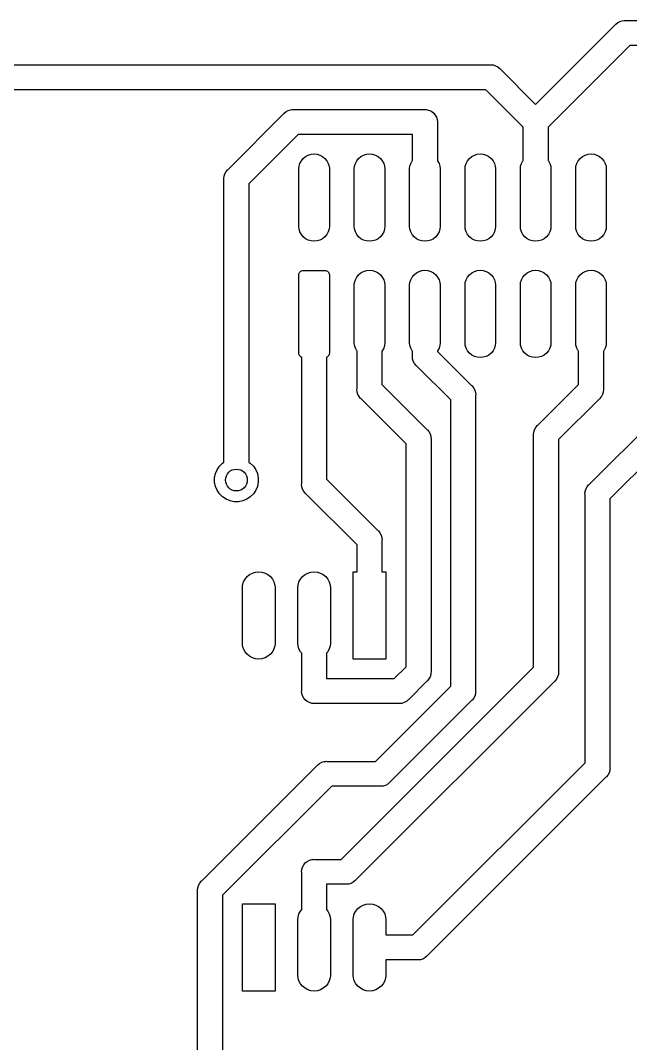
# Model space of a CAD drawing. Extents: x 0.31 to 6.77, y 0.22 to 4.01.
# Drawn here: x 1.67 to 2.771, y 2.076 to 3.925 of the extents above; entities that cross this region are included whole.
import ezdxf

# ---------------------------------------------------------------- set-up
doc = ezdxf.new("R2010")
doc.units = 0
doc.header["$MEASUREMENT"] = 0
doc.layers.add('BLACK', color=7, linetype='CONTINUOUS')

msp = doc.modelspace()

# ---------------------------------------------------------------- linework, layer by layer
at = {"layer": 'BLACK', "linetype": 'CONTINUOUS'}
for p, q in [((2.74489, 3.91866), (2.74831, 3.92147)), ((2.74831, 3.92147), (2.75222, 3.92356)), ((2.75222, 3.92356), (2.75646, 3.92484)), ((2.75646, 3.92484), (2.75977, 3.92517)), ((2.75977, 3.92517), (2.76087, 3.92528)), ((2.75977, 3.92517), (2.75977, 3.92517)), ((2.76087, 3.92528), (2.76198, 3.92517)), ((2.76198, 3.92517), (3.36588, 3.92517)), ((2.6, 3.77362), (2.74418, 3.9178)), ((2.74418, 3.9178), (2.74489, 3.91866)), ((2.77019, 3.88017), (2.6225, 3.73248)), ((3.35766, 3.88017), (2.77019, 3.88017)), ((1.00697, 3.84516), (2.51803, 3.84516)), ((2.51803, 3.84516), (2.51914, 3.84527)), ((2.51914, 3.84527), (2.5209, 3.84509)), ((2.5209, 3.84509), (2.52355, 3.84483)), ((2.52355, 3.84483), (2.52779, 3.84355)), ((2.52779, 3.84355), (2.5317, 3.84146)), ((2.5317, 3.84146), (2.53512, 3.83864)), ((2.53512, 3.83864), (2.53583, 3.83779)), ((2.53583, 3.83779), (2.6, 3.77362)), ((2.50982, 3.80016), (1.01518, 3.80016)), ((2.5775, 3.73248), (2.50982, 3.80016)), ((2.04456, 3.65619), (2.1453, 3.75692)), ((2.1453, 3.75692), (2.146, 3.75778)), ((2.146, 3.75778), (2.14943, 3.76059)), ((2.14943, 3.76059), (2.15334, 3.76268)), ((2.15334, 3.76268), (2.15758, 3.76397)), ((2.15758, 3.76397), (2.16048, 3.76426)), ((2.16048, 3.76426), (2.16199, 3.7644)), ((2.16199, 3.7644), (2.16309, 3.7643)), ((2.16309, 3.7643), (2.39889, 3.7643)), ((2.39889, 3.7643), (2.4, 3.7644)), ((2.4, 3.7644), (2.40208, 3.7642)), ((2.40208, 3.7642), (2.40441, 3.76397)), ((2.40441, 3.76397), (2.40865, 3.76268)), ((2.40865, 3.76268), (2.41256, 3.76059)), ((2.41256, 3.76059), (2.41599, 3.75778)), ((2.41599, 3.75778), (2.4188, 3.75436)), ((2.4188, 3.75436), (2.42089, 3.75045)), ((2.42089, 3.75045), (2.42217, 3.74621)), ((2.42217, 3.74621), (2.42261, 3.7418)), ((2.42261, 3.7418), (2.4225, 3.74069)), ((2.4225, 3.74069), (2.4225, 3.67232)), ((2.17131, 3.7193), (2.08219, 3.63018)), ((2.3775, 3.7193), (2.17131, 3.7193)), ((2.3775, 3.67232), (2.3775, 3.7193)), ((2.5775, 3.67232), (2.5775, 3.73248)), ((2.6225, 3.73248), (2.6225, 3.67232)), ((2.18461, 3.67932), (2.1894, 3.68188)), ((2.1894, 3.68188), (2.1946, 3.68346)), ((2.1946, 3.68346), (2.2, 3.68399)), ((2.2, 3.68399), (2.2054, 3.68346)), ((2.2054, 3.68346), (2.2106, 3.68188)), ((2.2106, 3.68188), (2.21539, 3.67932)), ((2.28461, 3.67932), (2.2894, 3.68188)), ((2.2894, 3.68188), (2.2946, 3.68346)), ((2.2946, 3.68346), (2.3, 3.68399)), ((2.3, 3.68399), (2.3054, 3.68346)), ((2.3054, 3.68346), (2.3106, 3.68188)), ((2.3106, 3.68188), (2.31539, 3.67932)), ((2.48461, 3.67932), (2.4894, 3.68188)), ((2.4894, 3.68188), (2.4946, 3.68346)), ((2.4946, 3.68346), (2.5, 3.68399)), ((2.5, 3.68399), (2.5054, 3.68346)), ((2.5054, 3.68346), (2.5106, 3.68188)), ((2.5106, 3.68188), (2.51539, 3.67932)), ((2.68461, 3.67932), (2.6894, 3.68188)), ((2.6894, 3.68188), (2.6946, 3.68346)), ((2.6946, 3.68346), (2.7, 3.68399)), ((2.7, 3.68399), (2.7054, 3.68346)), ((2.7054, 3.68346), (2.7106, 3.68188)), ((2.7106, 3.68188), (2.71539, 3.67932)), ((2.17244, 3.65765), (2.17284, 3.6617)), ((2.17284, 3.6617), (2.17442, 3.6669)), ((2.17442, 3.6669), (2.17697, 3.67168)), ((2.17697, 3.67168), (2.18042, 3.67588)), ((2.18042, 3.67588), (2.18461, 3.67932)), ((2.21539, 3.67932), (2.21958, 3.67588)), ((2.21958, 3.67588), (2.22303, 3.67168)), ((2.22303, 3.67168), (2.22558, 3.6669)), ((2.22558, 3.6669), (2.22716, 3.6617)), ((2.22716, 3.6617), (2.22756, 3.65765)), ((2.27244, 3.65765), (2.27284, 3.6617)), ((2.27284, 3.6617), (2.27442, 3.6669)), ((2.27442, 3.6669), (2.27697, 3.67168)), ((2.27697, 3.67168), (2.28042, 3.67588)), ((2.28042, 3.67588), (2.28461, 3.67932)), ((2.31539, 3.67932), (2.31958, 3.67588)), ((2.31958, 3.67588), (2.32303, 3.67168)), ((2.32303, 3.67168), (2.32558, 3.6669)), ((2.32558, 3.6669), (2.32716, 3.6617)), ((2.32716, 3.6617), (2.32756, 3.65765)), ((2.37244, 3.65765), (2.37284, 3.6617)), ((2.37284, 3.6617), (2.37442, 3.6669)), ((2.37442, 3.6669), (2.37697, 3.67168)), ((2.37697, 3.67168), (2.3775, 3.67232)), ((2.4225, 3.67232), (2.42303, 3.67168)), ((2.42303, 3.67168), (2.42558, 3.6669)), ((2.42558, 3.6669), (2.42716, 3.6617)), ((2.42716, 3.6617), (2.42756, 3.65765)), ((2.47244, 3.65765), (2.47284, 3.6617)), ((2.47284, 3.6617), (2.47442, 3.6669)), ((2.47442, 3.6669), (2.47697, 3.67168)), ((2.47697, 3.67168), (2.48042, 3.67588)), ((2.48042, 3.67588), (2.48461, 3.67932)), ((2.51539, 3.67932), (2.51958, 3.67588)), ((2.51958, 3.67588), (2.52303, 3.67168)), ((2.52303, 3.67168), (2.52558, 3.6669)), ((2.52558, 3.6669), (2.52716, 3.6617)), ((2.52716, 3.6617), (2.52756, 3.65765)), ((2.57244, 3.65765), (2.57284, 3.6617)), ((2.57284, 3.6617), (2.57442, 3.6669)), ((2.57442, 3.6669), (2.57697, 3.67168)), ((2.57697, 3.67168), (2.5775, 3.67232)), ((2.6225, 3.67232), (2.62303, 3.67168)), ((2.62303, 3.67168), (2.62558, 3.6669)), ((2.62558, 3.6669), (2.62716, 3.6617)), ((2.62716, 3.6617), (2.62756, 3.65765)), ((2.67244, 3.65765), (2.67284, 3.6617)), ((2.67284, 3.6617), (2.67442, 3.6669)), ((2.67442, 3.6669), (2.67697, 3.67168)), ((2.67697, 3.67168), (2.68042, 3.67588)), ((2.68042, 3.67588), (2.68461, 3.67932)), ((2.71539, 3.67932), (2.71958, 3.67588)), ((2.71958, 3.67588), (2.72303, 3.67168)), ((2.72303, 3.67168), (2.72558, 3.6669)), ((2.72558, 3.6669), (2.72716, 3.6617)), ((2.72716, 3.6617), (2.72756, 3.65765)), ((2.03708, 3.6395), (2.03751, 3.64391)), ((2.03751, 3.64391), (2.0388, 3.64815)), ((2.0388, 3.64815), (2.04089, 3.65206)), ((2.04089, 3.65206), (2.0437, 3.65548)), ((2.04089, 3.65206), (2.04089, 3.65206)), ((2.0437, 3.65548), (2.04456, 3.65619)), ((2.17244, 3.55258), (2.17244, 3.65765)), ((2.22756, 3.65765), (2.22756, 3.55258)), ((2.27244, 3.55258), (2.27244, 3.65765)), ((2.32756, 3.65765), (2.32756, 3.55258)), ((2.37244, 3.55258), (2.37244, 3.65765)), ((2.42756, 3.65765), (2.42756, 3.55258)), ((2.47244, 3.55258), (2.47244, 3.65765)), ((2.52756, 3.65765), (2.52756, 3.55258)), ((2.57244, 3.55258), (2.57244, 3.65765)), ((2.62756, 3.65765), (2.62756, 3.55258)), ((2.67244, 3.55258), (2.67244, 3.65765)), ((2.72756, 3.65765), (2.72756, 3.55258)), ((2.03719, 3.63839), (2.03708, 3.6395)), ((2.03719, 3.12708), (2.03719, 3.63839)), ((2.08219, 3.63018), (2.08219, 3.12708)), ((2.17284, 3.54853), (2.17244, 3.55258)), ((2.22756, 3.55258), (2.22716, 3.54853)), ((2.27284, 3.54853), (2.27244, 3.55258)), ((2.32756, 3.55258), (2.32716, 3.54853)), ((2.37284, 3.54853), (2.37244, 3.55258)), ((2.42756, 3.55258), (2.42716, 3.54853)), ((2.47284, 3.54853), (2.47244, 3.55258)), ((2.52756, 3.55258), (2.52716, 3.54853)), ((2.57284, 3.54853), (2.57244, 3.55258)), ((2.62756, 3.55258), (2.62716, 3.54853)), ((2.67284, 3.54853), (2.67244, 3.55258)), ((2.72756, 3.55258), (2.72716, 3.54853)), ((2.17442, 3.54334), (2.17284, 3.54853)), ((2.17697, 3.53855), (2.17442, 3.54334)), ((2.18042, 3.53436), (2.17697, 3.53855)), ((2.18461, 3.53091), (2.18042, 3.53436)), ((2.21958, 3.53436), (2.21539, 3.53091)), ((2.22303, 3.53855), (2.21958, 3.53436)), ((2.22558, 3.54334), (2.22303, 3.53855)), ((2.22716, 3.54853), (2.22558, 3.54334)), ((2.27442, 3.54334), (2.27284, 3.54853)), ((2.27697, 3.53855), (2.27442, 3.54334)), ((2.28042, 3.53436), (2.27697, 3.53855)), ((2.28461, 3.53091), (2.28042, 3.53436)), ((2.31958, 3.53436), (2.31539, 3.53091)), ((2.32303, 3.53855), (2.31958, 3.53436)), ((2.32558, 3.54334), (2.32303, 3.53855)), ((2.32716, 3.54853), (2.32558, 3.54334)), ((2.37442, 3.54334), (2.37284, 3.54853)), ((2.37697, 3.53855), (2.37442, 3.54334)), ((2.38042, 3.53436), (2.37697, 3.53855)), ((2.38461, 3.53091), (2.38042, 3.53436)), ((2.41958, 3.53436), (2.41539, 3.53091)), ((2.42303, 3.53855), (2.41958, 3.53436)), ((2.42558, 3.54334), (2.42303, 3.53855)), ((2.42716, 3.54853), (2.42558, 3.54334)), ((2.47442, 3.54334), (2.47284, 3.54853)), ((2.47697, 3.53855), (2.47442, 3.54334)), ((2.48042, 3.53436), (2.47697, 3.53855)), ((2.48461, 3.53091), (2.48042, 3.53436)), ((2.51958, 3.53436), (2.51539, 3.53091)), ((2.52303, 3.53855), (2.51958, 3.53436)), ((2.52558, 3.54334), (2.52303, 3.53855)), ((2.52716, 3.54853), (2.52558, 3.54334)), ((2.57442, 3.54334), (2.57284, 3.54853)), ((2.57697, 3.53855), (2.57442, 3.54334)), ((2.58042, 3.53436), (2.57697, 3.53855)), ((2.58461, 3.53091), (2.58042, 3.53436)), ((2.61958, 3.53436), (2.61539, 3.53091)), ((2.62303, 3.53855), (2.61958, 3.53436)), ((2.62558, 3.54334), (2.62303, 3.53855)), ((2.62716, 3.54853), (2.62558, 3.54334)), ((2.67442, 3.54334), (2.67284, 3.54853)), ((2.67697, 3.53855), (2.67442, 3.54334)), ((2.68042, 3.53436), (2.67697, 3.53855)), ((2.68461, 3.53091), (2.68042, 3.53436)), ((2.71958, 3.53436), (2.71539, 3.53091)), ((2.72303, 3.53855), (2.71958, 3.53436)), ((2.72558, 3.54334), (2.72303, 3.53855)), ((2.72716, 3.54853), (2.72558, 3.54334)), ((2.1894, 3.52835), (2.18461, 3.53091)), ((2.1946, 3.52678), (2.1894, 3.52835)), ((2.2, 3.52624), (2.1946, 3.52678)), ((2.2054, 3.52678), (2.2, 3.52624)), ((2.2106, 3.52835), (2.2054, 3.52678)), ((2.21539, 3.53091), (2.2106, 3.52835)), ((2.2894, 3.52835), (2.28461, 3.53091)), ((2.2946, 3.52678), (2.2894, 3.52835)), ((2.3, 3.52624), (2.2946, 3.52678)), ((2.3054, 3.52678), (2.3, 3.52624)), ((2.3106, 3.52835), (2.3054, 3.52678)), ((2.31539, 3.53091), (2.3106, 3.52835)), ((2.3894, 3.52835), (2.38461, 3.53091)), ((2.3946, 3.52678), (2.3894, 3.52835)), ((2.4, 3.52624), (2.3946, 3.52678)), ((2.4054, 3.52678), (2.4, 3.52624)), ((2.4106, 3.52835), (2.4054, 3.52678)), ((2.41539, 3.53091), (2.4106, 3.52835)), ((2.4894, 3.52835), (2.48461, 3.53091)), ((2.4946, 3.52678), (2.4894, 3.52835)), ((2.5, 3.52624), (2.4946, 3.52678)), ((2.5054, 3.52678), (2.5, 3.52624)), ((2.5106, 3.52835), (2.5054, 3.52678)), ((2.51539, 3.53091), (2.5106, 3.52835)), ((2.5894, 3.52835), (2.58461, 3.53091)), ((2.5946, 3.52678), (2.5894, 3.52835)), ((2.6, 3.52624), (2.5946, 3.52678)), ((2.6054, 3.52678), (2.6, 3.52624)), ((2.6106, 3.52835), (2.6054, 3.52678)), ((2.61539, 3.53091), (2.6106, 3.52835)), ((2.6894, 3.52835), (2.68461, 3.53091)), ((2.6946, 3.52678), (2.6894, 3.52835)), ((2.7, 3.52624), (2.6946, 3.52678)), ((2.7054, 3.52678), (2.7, 3.52624)), ((2.7106, 3.52835), (2.7054, 3.52678)), ((2.71539, 3.53091), (2.7106, 3.52835)), ((2.17244, 3.46552), (2.1726, 3.4671)), ((2.17244, 3.32424), (2.17244, 3.46552)), ((2.1726, 3.4671), (2.17306, 3.46862)), ((2.17306, 3.46862), (2.17381, 3.47002)), ((2.17381, 3.47002), (2.17481, 3.47125)), ((2.17481, 3.47125), (2.17604, 3.47226)), ((2.17604, 3.47226), (2.17744, 3.47301)), ((2.17744, 3.47301), (2.17896, 3.47347)), ((2.17896, 3.47347), (2.18054, 3.47362)), ((2.18054, 3.47362), (2.21946, 3.47362)), ((2.21946, 3.47362), (2.22104, 3.47347)), ((2.22104, 3.47347), (2.22256, 3.47301)), ((2.22256, 3.47301), (2.22396, 3.47226)), ((2.22396, 3.47226), (2.22519, 3.47125)), ((2.22519, 3.47125), (2.22619, 3.47002)), ((2.22619, 3.47002), (2.22694, 3.46862)), ((2.22694, 3.46862), (2.2274, 3.4671)), ((2.2274, 3.4671), (2.22756, 3.46552)), ((2.22756, 3.46552), (2.22756, 3.32424)), ((2.27442, 3.45666), (2.27697, 3.46145)), ((2.27697, 3.46145), (2.28042, 3.46564)), ((2.28042, 3.46564), (2.28461, 3.46909)), ((2.28461, 3.46909), (2.2894, 3.47165)), ((2.2894, 3.47165), (2.2946, 3.47322)), ((2.2946, 3.47322), (2.3, 3.47376)), ((2.3, 3.47376), (2.3054, 3.47322)), ((2.3054, 3.47322), (2.3106, 3.47165)), ((2.3106, 3.47165), (2.31539, 3.46909)), ((2.31539, 3.46909), (2.31958, 3.46564)), ((2.31958, 3.46564), (2.32303, 3.46145)), ((2.32303, 3.46145), (2.32558, 3.45666)), ((2.37442, 3.45666), (2.37697, 3.46145)), ((2.37697, 3.46145), (2.38042, 3.46564)), ((2.38042, 3.46564), (2.38461, 3.46909)), ((2.38461, 3.46909), (2.3894, 3.47165)), ((2.3894, 3.47165), (2.3946, 3.47322)), ((2.3946, 3.47322), (2.4, 3.47376)), ((2.4, 3.47376), (2.4054, 3.47322)), ((2.4054, 3.47322), (2.4106, 3.47165)), ((2.4106, 3.47165), (2.41539, 3.46909)), ((2.41539, 3.46909), (2.41958, 3.46564)), ((2.41958, 3.46564), (2.42303, 3.46145)), ((2.42303, 3.46145), (2.42558, 3.45666)), ((2.47442, 3.45666), (2.47697, 3.46145)), ((2.47697, 3.46145), (2.48042, 3.46564)), ((2.48042, 3.46564), (2.48461, 3.46909)), ((2.48461, 3.46909), (2.4894, 3.47165)), ((2.4894, 3.47165), (2.4946, 3.47322)), ((2.4946, 3.47322), (2.5, 3.47376)), ((2.5, 3.47376), (2.5054, 3.47322)), ((2.5054, 3.47322), (2.5106, 3.47165)), ((2.5106, 3.47165), (2.51539, 3.46909)), ((2.51539, 3.46909), (2.51958, 3.46564)), ((2.51958, 3.46564), (2.52303, 3.46145)), ((2.52303, 3.46145), (2.52558, 3.45666)), ((2.57442, 3.45666), (2.57697, 3.46145)), ((2.57697, 3.46145), (2.58042, 3.46564)), ((2.58042, 3.46564), (2.58461, 3.46909)), ((2.58461, 3.46909), (2.5894, 3.47165)), ((2.5894, 3.47165), (2.5946, 3.47322)), ((2.5946, 3.47322), (2.6, 3.47376)), ((2.6, 3.47376), (2.6054, 3.47322)), ((2.6054, 3.47322), (2.6106, 3.47165)), ((2.6106, 3.47165), (2.61539, 3.46909)), ((2.61539, 3.46909), (2.61958, 3.46564)), ((2.61958, 3.46564), (2.62303, 3.46145)), ((2.62303, 3.46145), (2.62558, 3.45666)), ((2.67442, 3.45666), (2.67697, 3.46145)), ((2.67697, 3.46145), (2.68042, 3.46564)), ((2.68042, 3.46564), (2.68461, 3.46909)), ((2.68461, 3.46909), (2.6894, 3.47165)), ((2.6894, 3.47165), (2.6946, 3.47322)), ((2.6946, 3.47322), (2.7, 3.47376)), ((2.7, 3.47376), (2.7054, 3.47322)), ((2.7054, 3.47322), (2.7106, 3.47165)), ((2.7106, 3.47165), (2.71539, 3.46909)), ((2.71539, 3.46909), (2.71958, 3.46564)), ((2.71958, 3.46564), (2.72303, 3.46145)), ((2.72303, 3.46145), (2.72558, 3.45666)), ((2.27244, 3.44742), (2.27284, 3.45147)), ((2.27244, 3.34235), (2.27244, 3.44742)), ((2.27284, 3.45147), (2.27442, 3.45666)), ((2.32558, 3.45666), (2.32716, 3.45147)), ((2.32716, 3.45147), (2.32756, 3.44742)), ((2.32756, 3.44742), (2.32756, 3.34235)), ((2.37244, 3.44742), (2.37284, 3.45147)), ((2.37244, 3.34235), (2.37244, 3.44742)), ((2.37284, 3.45147), (2.37442, 3.45666)), ((2.42558, 3.45666), (2.42716, 3.45147)), ((2.42716, 3.45147), (2.42756, 3.44742)), ((2.42756, 3.44742), (2.42756, 3.34235)), ((2.47244, 3.44742), (2.47284, 3.45147)), ((2.47244, 3.34235), (2.47244, 3.44742)), ((2.47284, 3.45147), (2.47442, 3.45666)), ((2.52558, 3.45666), (2.52716, 3.45147)), ((2.52716, 3.45147), (2.52756, 3.44742)), ((2.52756, 3.44742), (2.52756, 3.34235)), ((2.57244, 3.44742), (2.57284, 3.45147)), ((2.57244, 3.34235), (2.57244, 3.44742)), ((2.57284, 3.45147), (2.57442, 3.45666)), ((2.62558, 3.45666), (2.62716, 3.45147)), ((2.62716, 3.45147), (2.62756, 3.44742)), ((2.62756, 3.44742), (2.62756, 3.34235)), ((2.67244, 3.44742), (2.67284, 3.45147)), ((2.67244, 3.34235), (2.67244, 3.44742)), ((2.67284, 3.45147), (2.67442, 3.45666)), ((2.72558, 3.45666), (2.72716, 3.45147)), ((2.72716, 3.45147), (2.72756, 3.44742)), ((2.72756, 3.44742), (2.72756, 3.34235)), ((2.27284, 3.3383), (2.27244, 3.34235)), ((2.27442, 3.3331), (2.27284, 3.3383)), ((2.27697, 3.32832), (2.27442, 3.3331)), ((2.2775, 3.32768), (2.27697, 3.32832)), ((2.32303, 3.32832), (2.3225, 3.32768)), ((2.32558, 3.3331), (2.32303, 3.32832)), ((2.32716, 3.3383), (2.32558, 3.3331)), ((2.32756, 3.34235), (2.32716, 3.3383)), ((2.37284, 3.3383), (2.37244, 3.34235)), ((2.37442, 3.3331), (2.37284, 3.3383)), ((2.37697, 3.32832), (2.37442, 3.3331)), ((2.3775, 3.32768), (2.37697, 3.32832)), ((2.42303, 3.32832), (2.4225, 3.32768)), ((2.42558, 3.3331), (2.42303, 3.32832)), ((2.42716, 3.3383), (2.42558, 3.3331)), ((2.42756, 3.34235), (2.42716, 3.3383)), ((2.47284, 3.3383), (2.47244, 3.34235)), ((2.47442, 3.3331), (2.47284, 3.3383)), ((2.47697, 3.32832), (2.47442, 3.3331)), ((2.48042, 3.32412), (2.47697, 3.32832)), ((2.52303, 3.32832), (2.51958, 3.32412)), ((2.52558, 3.3331), (2.52303, 3.32832)), ((2.52716, 3.3383), (2.52558, 3.3331)), ((2.52756, 3.34235), (2.52716, 3.3383)), ((2.57284, 3.3383), (2.57244, 3.34235)), ((2.57442, 3.3331), (2.57284, 3.3383)), ((2.57697, 3.32832), (2.57442, 3.3331)), ((2.58042, 3.32412), (2.57697, 3.32832)), ((2.62303, 3.32832), (2.61958, 3.32412)), ((2.62558, 3.3331), (2.62303, 3.32832)), ((2.62716, 3.3383), (2.62558, 3.3331)), ((2.62756, 3.34235), (2.62716, 3.3383)), ((2.67284, 3.3383), (2.67244, 3.34235)), ((2.67442, 3.3331), (2.67284, 3.3383)), ((2.67697, 3.32832), (2.67442, 3.3331)), ((2.6775, 3.32768), (2.67697, 3.32832)), ((2.72303, 3.32832), (2.7225, 3.32768)), ((2.72558, 3.3331), (2.72303, 3.32832)), ((2.72716, 3.3383), (2.72558, 3.3331)), ((2.72756, 3.34235), (2.72716, 3.3383)), ((2.1726, 3.32266), (2.17244, 3.32424)), ((2.17306, 3.32114), (2.1726, 3.32266)), ((2.17381, 3.31974), (2.17306, 3.32114)), ((2.17481, 3.31851), (2.17381, 3.31974)), ((2.17604, 3.31751), (2.17481, 3.31851)), ((2.17744, 3.31676), (2.17604, 3.31751)), ((2.1775, 3.31674), (2.17744, 3.31676)), ((2.1775, 3.08778), (2.1775, 3.31674)), ((2.22256, 3.31676), (2.2225, 3.31674)), ((2.2225, 3.31674), (2.2225, 3.096)), ((2.22396, 3.31751), (2.22256, 3.31676)), ((2.22519, 3.31851), (2.22396, 3.31751)), ((2.22619, 3.31974), (2.22519, 3.31851)), ((2.22694, 3.32114), (2.22619, 3.31974)), ((2.2274, 3.32266), (2.22694, 3.32114)), ((2.22756, 3.32424), (2.2274, 3.32266)), ((2.2775, 3.25931), (2.2775, 3.32768)), ((2.3225, 3.32768), (2.3225, 3.26752)), ((2.37739, 3.31794), (2.3775, 3.31904)), ((2.37783, 3.31353), (2.37739, 3.31794)), ((2.3775, 3.31904), (2.3775, 3.32768)), ((2.37911, 3.30929), (2.37783, 3.31353)), ((2.4225, 3.32768), (2.4225, 3.32726)), ((2.4225, 3.32726), (2.48431, 3.26545)), ((2.48461, 3.32068), (2.48042, 3.32412)), ((2.4894, 3.31812), (2.48461, 3.32068)), ((2.4946, 3.31654), (2.4894, 3.31812)), ((2.5, 3.31601), (2.4946, 3.31654)), ((2.5054, 3.31654), (2.5, 3.31601)), ((2.5106, 3.31812), (2.5054, 3.31654)), ((2.51539, 3.32068), (2.5106, 3.31812)), ((2.51958, 3.32412), (2.51539, 3.32068)), ((2.58461, 3.32068), (2.58042, 3.32412)), ((2.5894, 3.31812), (2.58461, 3.32068)), ((2.5946, 3.31654), (2.5894, 3.31812)), ((2.6, 3.31601), (2.5946, 3.31654)), ((2.6054, 3.31654), (2.6, 3.31601)), ((2.6106, 3.31812), (2.6054, 3.31654)), ((2.61539, 3.32068), (2.6106, 3.31812)), ((2.61958, 3.32412), (2.61539, 3.32068)), ((2.6775, 3.26752), (2.6775, 3.32768)), ((2.7225, 3.32768), (2.7225, 3.25931)), ((2.3812, 3.30538), (2.37911, 3.30929)), ((2.38401, 3.30195), (2.3812, 3.30538)), ((2.38487, 3.30125), (2.38401, 3.30195)), ((2.44668, 3.23944), (2.38487, 3.30125)), ((2.27739, 3.2582), (2.2775, 3.25931)), ((2.27783, 3.25379), (2.27739, 3.2582)), ((2.3225, 3.26752), (2.40372, 3.18631)), ((2.48431, 3.26545), (2.48516, 3.26475)), ((2.48516, 3.26475), (2.48798, 3.26132)), ((2.48798, 3.26132), (2.49007, 3.25741)), ((2.49007, 3.25741), (2.49135, 3.25317)), ((2.60373, 3.19376), (2.6775, 3.26752)), ((2.69653, 3.08655), (2.8775, 3.26752)), ((2.72261, 3.2582), (2.72217, 3.25379)), ((2.7225, 3.25931), (2.72261, 3.2582)), ((2.27911, 3.24955), (2.27783, 3.25379)), ((2.2812, 3.24564), (2.27911, 3.24955)), ((2.28401, 3.24222), (2.2812, 3.24564)), ((2.2812, 3.24564), (2.2812, 3.24564)), ((2.28487, 3.24151), (2.28401, 3.24222)), ((2.36609, 3.16029), (2.28487, 3.24151)), ((2.44668, 2.72206), (2.44668, 3.23944)), ((2.49135, 3.25317), (2.49179, 3.24876)), ((2.49179, 3.24876), (2.49168, 3.24765)), ((2.49168, 3.24765), (2.49168, 2.71385)), ((2.71513, 3.24151), (2.64136, 3.16775)), ((2.71599, 3.24222), (2.71513, 3.24151)), ((2.71776, 3.24438), (2.71599, 3.24222)), ((2.7188, 3.24564), (2.71776, 3.24438)), ((2.72089, 3.24955), (2.7188, 3.24564)), ((2.72217, 3.25379), (2.72089, 3.24955)), ((2.91513, 3.24151), (2.73416, 3.06054)), ((2.40372, 3.18631), (2.40458, 3.1856)), ((2.40458, 3.1856), (2.40739, 3.18217)), ((2.40739, 3.18217), (2.40948, 3.17827)), ((2.59625, 3.17707), (2.59669, 3.18148)), ((2.59669, 3.18148), (2.59797, 3.18572)), ((2.59797, 3.18572), (2.60006, 3.18963)), ((2.60006, 3.18963), (2.60288, 3.19305)), ((2.60006, 3.18963), (2.60006, 3.18963)), ((2.60288, 3.19305), (2.60373, 3.19376)), ((2.40948, 3.17827), (2.41077, 3.17402)), ((2.41077, 3.17402), (2.41098, 3.17184)), ((2.41098, 3.17184), (2.4112, 3.16961)), ((2.4112, 3.16961), (2.41109, 3.16851)), ((2.41109, 3.16851), (2.41109, 2.74895)), ((2.59636, 3.17596), (2.59625, 3.17707)), ((2.59636, 2.75679), (2.59636, 3.17596)), ((2.64136, 3.16775), (2.64136, 2.74858)), ((2.36609, 2.75717), (2.36609, 3.16029)), ((2.02911, 3.11986), (2.03459, 3.12535)), ((2.03459, 3.12535), (2.03719, 3.12708)), ((2.08219, 3.12708), (2.08479, 3.12535)), ((2.08479, 3.12535), (2.09027, 3.11986)), ((2.02032, 3.09865), (2.02183, 3.10625)), ((2.02183, 3.10625), (2.0248, 3.11342)), ((2.0248, 3.11342), (2.02911, 3.11986)), ((2.09027, 3.11986), (2.09458, 3.11342)), ((2.09458, 3.11342), (2.09755, 3.10625)), ((2.09755, 3.10625), (2.09906, 3.09865)), ((2.02032, 3.09089), (2.02032, 3.09865)), ((2.02183, 3.08328), (2.02032, 3.09089)), ((2.09906, 3.09089), (2.09755, 3.08328)), ((2.09906, 3.09865), (2.09906, 3.09089)), ((2.17739, 3.08668), (2.1775, 3.08778)), ((2.2225, 3.096), (2.31513, 3.00337)), ((2.0248, 3.07612), (2.02183, 3.08328)), ((2.02911, 3.06967), (2.0248, 3.07612)), ((2.03459, 3.06419), (2.02911, 3.06967)), ((2.09027, 3.06967), (2.08479, 3.06419)), ((2.09458, 3.07612), (2.09027, 3.06967)), ((2.09755, 3.08328), (2.09458, 3.07612)), ((2.17783, 3.08227), (2.17739, 3.08668)), ((2.17911, 3.07803), (2.17783, 3.08227)), ((2.1812, 3.07412), (2.17911, 3.07803)), ((2.18401, 3.07069), (2.1812, 3.07412)), ((2.1812, 3.07412), (2.1812, 3.07412)), ((2.18487, 3.06999), (2.18401, 3.07069)), ((2.2775, 2.97736), (2.18487, 3.06999)), ((2.68905, 3.06986), (2.68948, 3.07427)), ((2.68916, 3.06876), (2.68905, 3.06986)), ((2.68948, 3.07427), (2.69077, 3.07851)), ((2.69077, 3.07851), (2.69286, 3.08242)), ((2.69286, 3.08242), (2.69443, 3.08434)), ((2.69443, 3.08434), (2.69567, 3.08585)), ((2.69567, 3.08585), (2.69653, 3.08655)), ((2.04104, 3.05988), (2.03459, 3.06419)), ((2.04821, 3.05691), (2.04104, 3.05988)), ((2.05581, 3.0554), (2.04821, 3.05691)), ((2.06357, 3.0554), (2.05581, 3.0554)), ((2.07117, 3.05691), (2.06357, 3.0554)), ((2.07834, 3.05988), (2.07117, 3.05691)), ((2.08479, 3.06419), (2.07834, 3.05988)), ((2.68916, 2.58351), (2.68916, 3.06876)), ((2.73416, 3.06054), (2.73416, 2.5753)), ((2.31513, 3.00337), (2.31599, 3.00266)), ((2.31599, 3.00266), (2.3188, 2.99924)), ((2.3188, 2.99924), (2.32089, 2.99533)), ((2.32089, 2.99533), (2.32217, 2.99109)), ((2.2775, 2.92874), (2.2775, 2.97736)), ((2.32217, 2.99109), (2.32234, 2.98936)), ((2.32234, 2.98936), (2.32261, 2.98668)), ((2.32261, 2.98668), (2.3225, 2.98557)), ((2.3225, 2.98557), (2.3225, 2.92874)), ((2.07902, 2.92019), (2.08352, 2.92388)), ((2.08352, 2.92388), (2.08865, 2.92662)), ((2.08865, 2.92662), (2.09421, 2.92831)), ((2.09421, 2.92831), (2.1, 2.92888)), ((2.1, 2.92888), (2.10579, 2.92831)), ((2.10579, 2.92831), (2.11135, 2.92662)), ((2.11135, 2.92662), (2.11648, 2.92388)), ((2.11648, 2.92388), (2.12098, 2.92019)), ((2.17902, 2.92019), (2.18352, 2.92388)), ((2.18352, 2.92388), (2.18865, 2.92662)), ((2.18865, 2.92662), (2.19421, 2.92831)), ((2.19421, 2.92831), (2.2, 2.92888)), ((2.2, 2.92888), (2.20579, 2.92831)), ((2.20579, 2.92831), (2.21135, 2.92662)), ((2.21135, 2.92662), (2.21648, 2.92388)), ((2.21648, 2.92388), (2.22098, 2.92019)), ((2.27047, 2.77126), (2.27047, 2.92874)), ((2.27047, 2.92874), (2.2775, 2.92874)), ((2.3225, 2.92874), (2.32953, 2.92874)), ((2.32953, 2.92874), (2.32953, 2.77126)), ((2.07047, 2.90066), (2.0709, 2.905)), ((2.0709, 2.905), (2.07259, 2.91057)), ((2.07259, 2.91057), (2.07533, 2.9157)), ((2.07533, 2.9157), (2.07902, 2.92019)), ((2.12098, 2.92019), (2.12467, 2.9157)), ((2.12467, 2.9157), (2.12741, 2.91057)), ((2.12741, 2.91057), (2.1291, 2.905)), ((2.1291, 2.905), (2.12953, 2.90066)), ((2.17047, 2.90066), (2.1709, 2.905)), ((2.1709, 2.905), (2.17259, 2.91057)), ((2.17259, 2.91057), (2.17533, 2.9157)), ((2.17533, 2.9157), (2.17902, 2.92019)), ((2.22098, 2.92019), (2.22467, 2.9157)), ((2.22467, 2.9157), (2.22741, 2.91057)), ((2.22741, 2.91057), (2.2291, 2.905)), ((2.2291, 2.905), (2.22953, 2.90066)), ((2.07047, 2.79934), (2.07047, 2.90066)), ((2.12953, 2.90066), (2.12953, 2.79934)), ((2.17047, 2.79934), (2.17047, 2.90066)), ((2.22953, 2.90066), (2.22953, 2.79934)), ((2.0709, 2.795), (2.07047, 2.79934)), ((2.07259, 2.78943), (2.0709, 2.795)), ((2.1291, 2.795), (2.12741, 2.78943)), ((2.12953, 2.79934), (2.1291, 2.795)), ((2.1709, 2.795), (2.17047, 2.79934)), ((2.17259, 2.78943), (2.1709, 2.795)), ((2.2291, 2.795), (2.22741, 2.78943)), ((2.22953, 2.79934), (2.2291, 2.795)), ((2.07533, 2.7843), (2.07259, 2.78943)), ((2.07902, 2.77981), (2.07533, 2.7843)), ((2.08352, 2.77612), (2.07902, 2.77981)), ((2.08865, 2.77338), (2.08352, 2.77612)), ((2.11648, 2.77612), (2.11135, 2.77338)), ((2.12098, 2.77981), (2.11648, 2.77612)), ((2.12467, 2.7843), (2.12098, 2.77981)), ((2.12741, 2.78943), (2.12467, 2.7843)), ((2.17533, 2.7843), (2.17259, 2.78943)), ((2.1775, 2.78166), (2.17533, 2.7843)), ((2.1775, 2.71443), (2.1775, 2.78166)), ((2.22467, 2.7843), (2.2225, 2.78166)), ((2.2225, 2.78166), (2.2225, 2.73582)), ((2.22741, 2.78943), (2.22467, 2.7843)), ((2.09421, 2.77169), (2.08865, 2.77338)), ((2.1, 2.77112), (2.09421, 2.77169)), ((2.10579, 2.77169), (2.1, 2.77112)), ((2.11135, 2.77338), (2.10579, 2.77169)), ((2.24875, 2.40918), (2.59636, 2.75679)), ((2.32953, 2.77126), (2.27047, 2.77126)), ((2.34475, 2.73582), (2.36609, 2.75717)), ((2.40948, 2.73919), (2.40739, 2.73529)), ((2.41077, 2.74344), (2.40948, 2.73919)), ((2.41099, 2.74576), (2.41077, 2.74344)), ((2.4112, 2.74785), (2.41099, 2.74576)), ((2.41109, 2.74895), (2.4112, 2.74785)), ((2.63975, 2.73882), (2.63766, 2.73491)), ((2.64104, 2.74306), (2.63975, 2.73882)), ((2.64127, 2.74547), (2.64104, 2.74306)), ((2.64147, 2.74747), (2.64127, 2.74547)), ((2.64136, 2.74858), (2.64147, 2.74747)), ((2.2225, 2.73582), (2.34475, 2.73582)), ((2.63399, 2.73078), (2.27476, 2.37155)), ((2.31096, 2.58634), (2.44668, 2.72206)), ((2.40372, 2.73115), (2.37076, 2.69819)), ((2.40458, 2.73186), (2.40372, 2.73115)), ((2.40739, 2.73529), (2.40458, 2.73186)), ((2.63485, 2.73149), (2.63399, 2.73078)), ((2.63766, 2.73491), (2.63485, 2.73149)), ((2.17739, 2.71332), (2.1775, 2.71443)), ((2.17783, 2.70891), (2.17739, 2.71332)), ((2.17911, 2.70467), (2.17783, 2.70891)), ((2.1812, 2.70076), (2.17911, 2.70467)), ((2.18401, 2.69734), (2.1812, 2.70076)), ((2.48798, 2.70018), (2.48516, 2.69675)), ((2.49007, 2.70409), (2.48798, 2.70018)), ((2.49135, 2.70833), (2.49007, 2.70409)), ((2.49168, 2.71163), (2.49135, 2.70833)), ((2.49168, 2.71385), (2.49179, 2.71274)), ((2.49179, 2.71274), (2.49168, 2.71163)), ((2.49168, 2.71163), (2.49168, 2.71163)), ((2.18744, 2.69452), (2.18401, 2.69734)), ((2.19135, 2.69243), (2.18744, 2.69452)), ((2.19559, 2.69115), (2.19135, 2.69243)), ((2.19889, 2.69082), (2.19559, 2.69115)), ((2.2, 2.69071), (2.19889, 2.69082)), ((2.20111, 2.69082), (2.2, 2.69071)), ((2.35296, 2.69082), (2.20111, 2.69082)), ((2.48431, 2.69605), (2.33697, 2.54871)), ((2.35407, 2.69071), (2.35296, 2.69082)), ((2.35517, 2.69082), (2.35407, 2.69071)), ((2.35848, 2.69115), (2.35517, 2.69082)), ((2.36272, 2.69243), (2.35848, 2.69115)), ((2.36663, 2.69452), (2.36272, 2.69243)), ((2.37005, 2.69734), (2.36663, 2.69452)), ((2.37076, 2.69819), (2.37005, 2.69734)), ((2.48516, 2.69675), (2.48431, 2.69605)), ((1.99707, 2.37028), (2.20576, 2.57897)), ((2.20576, 2.57897), (2.20647, 2.57983)), ((2.20647, 2.57983), (2.20989, 2.58264)), ((2.20989, 2.58264), (2.2138, 2.58473)), ((2.2138, 2.58473), (2.21804, 2.58601)), ((2.21804, 2.58601), (2.22135, 2.58634)), ((2.22135, 2.58634), (2.22245, 2.58645)), ((2.22135, 2.58634), (2.22135, 2.58634)), ((2.22245, 2.58645), (2.22356, 2.58634)), ((2.22356, 2.58634), (2.31096, 2.58634)), ((2.37814, 2.2725), (2.68916, 2.58351)), ((2.73416, 2.57309), (2.73383, 2.56978)), ((2.73416, 2.5753), (2.73427, 2.57419)), ((2.73427, 2.57419), (2.73416, 2.57309)), ((2.73416, 2.57309), (2.73416, 2.57309)), ((2.72679, 2.5575), (2.40416, 2.23487)), ((2.72764, 2.55821), (2.72679, 2.5575)), ((2.73046, 2.56163), (2.72764, 2.55821)), ((2.73255, 2.56554), (2.73046, 2.56163)), ((2.73383, 2.56978), (2.73255, 2.56554)), ((2.23177, 2.54134), (2.0347, 2.34427)), ((2.31917, 2.54134), (2.23177, 2.54134)), ((2.32028, 2.54123), (2.31917, 2.54134)), ((2.32138, 2.54134), (2.32028, 2.54123)), ((2.32469, 2.54166), (2.32138, 2.54134)), ((2.32893, 2.54295), (2.32469, 2.54166)), ((2.33284, 2.54504), (2.32893, 2.54295)), ((2.33626, 2.54785), (2.33284, 2.54504)), ((2.33697, 2.54871), (2.33626, 2.54785)), ((2.18401, 2.40266), (2.18744, 2.40548)), ((2.18744, 2.40548), (2.19135, 2.40757)), ((2.19135, 2.40757), (2.19559, 2.40885)), ((2.19559, 2.40885), (2.19889, 2.40918)), ((2.19889, 2.40918), (2.2, 2.40929)), ((2.2, 2.40929), (2.20111, 2.40918)), ((2.20111, 2.40918), (2.24875, 2.40918)), ((2.17739, 2.38668), (2.17783, 2.39109)), ((2.1775, 2.38557), (2.17739, 2.38668)), ((2.1775, 2.31834), (2.1775, 2.38557)), ((2.17783, 2.39109), (2.17911, 2.39533)), ((2.17911, 2.39533), (2.1812, 2.39924)), ((2.1812, 2.39924), (2.18401, 2.40266)), ((1.9934, 2.36615), (1.99482, 2.36788)), ((1.99482, 2.36788), (1.99621, 2.36957)), ((1.99621, 2.36957), (1.99707, 2.37028)), ((2.27063, 2.36788), (2.26672, 2.36579)), ((2.27405, 2.37069), (2.27063, 2.36788)), ((2.27476, 2.37155), (2.27405, 2.37069)), ((1.98959, 2.35359), (1.99003, 2.358)), ((1.9897, 2.35248), (1.98959, 2.35359)), ((1.9897, 1.94397), (1.9897, 2.35248)), ((1.99003, 2.358), (1.99131, 2.36224)), ((1.99131, 2.36224), (1.9934, 2.36615)), ((2.25696, 2.36418), (2.2225, 2.36418)), ((2.2225, 2.36418), (2.2225, 2.31834)), ((2.25807, 2.36407), (2.25696, 2.36418)), ((2.25917, 2.36418), (2.25807, 2.36407)), ((2.26248, 2.3645), (2.25917, 2.36418)), ((2.26672, 2.36579), (2.26248, 2.3645)), ((2.0347, 2.34427), (2.0347, 1.95219)), ((2.07047, 2.17126), (2.07047, 2.32874)), ((2.07047, 2.32874), (2.12953, 2.32874)), ((2.12953, 2.32874), (2.12953, 2.17126)), ((2.17259, 2.31057), (2.17533, 2.3157)), ((2.17533, 2.3157), (2.1775, 2.31834)), ((2.2225, 2.31834), (2.22467, 2.3157)), ((2.22467, 2.3157), (2.22741, 2.31057)), ((2.27259, 2.31057), (2.27533, 2.3157)), ((2.27533, 2.3157), (2.27902, 2.32019)), ((2.27902, 2.32019), (2.28352, 2.32388)), ((2.28352, 2.32388), (2.28865, 2.32662)), ((2.28865, 2.32662), (2.29421, 2.32831)), ((2.29421, 2.32831), (2.3, 2.32888)), ((2.3, 2.32888), (2.30579, 2.32831)), ((2.30579, 2.32831), (2.31135, 2.32662)), ((2.31135, 2.32662), (2.31648, 2.32388)), ((2.31648, 2.32388), (2.32098, 2.32019)), ((2.32098, 2.32019), (2.32467, 2.3157)), ((2.32467, 2.3157), (2.32741, 2.31057)), ((2.17047, 2.30066), (2.1709, 2.305)), ((2.17047, 2.19934), (2.17047, 2.30066)), ((2.1709, 2.305), (2.17259, 2.31057)), ((2.22741, 2.31057), (2.2291, 2.305)), ((2.2291, 2.305), (2.22953, 2.30066)), ((2.22953, 2.30066), (2.22953, 2.19934)), ((2.27047, 2.30066), (2.2709, 2.305)), ((2.27047, 2.19934), (2.27047, 2.30066)), ((2.2709, 2.305), (2.27259, 2.31057)), ((2.32741, 2.31057), (2.3291, 2.305)), ((2.3291, 2.305), (2.32953, 2.30066)), ((2.32953, 2.30066), (2.32953, 2.2725)), ((2.32953, 2.2725), (2.37814, 2.2725)), ((2.38636, 2.2275), (2.32953, 2.2275)), ((2.32953, 2.2275), (2.32953, 2.19934)), ((2.38746, 2.22739), (2.38636, 2.2275)), ((2.38857, 2.2275), (2.38746, 2.22739)), ((2.39188, 2.22783), (2.38857, 2.2275)), ((2.39612, 2.22911), (2.39188, 2.22783)), ((2.40003, 2.2312), (2.39612, 2.22911)), ((2.40345, 2.23401), (2.40003, 2.2312)), ((2.40416, 2.23487), (2.40345, 2.23401)), ((2.1709, 2.195), (2.17047, 2.19934)), ((2.17259, 2.18943), (2.1709, 2.195)), ((2.17533, 2.1843), (2.17259, 2.18943)), ((2.17902, 2.17981), (2.17533, 2.1843)), ((2.22467, 2.1843), (2.22098, 2.17981)), ((2.22741, 2.18943), (2.22467, 2.1843)), ((2.2291, 2.195), (2.22741, 2.18943)), ((2.22953, 2.19934), (2.2291, 2.195)), ((2.2709, 2.195), (2.27047, 2.19934)), ((2.27259, 2.18943), (2.2709, 2.195)), ((2.27533, 2.1843), (2.27259, 2.18943)), ((2.27902, 2.17981), (2.27533, 2.1843)), ((2.32467, 2.1843), (2.32098, 2.17981)), ((2.32741, 2.18943), (2.32467, 2.1843)), ((2.3291, 2.195), (2.32741, 2.18943)), ((2.32953, 2.19934), (2.3291, 2.195)), ((2.12953, 2.17126), (2.07047, 2.17126)), ((2.18352, 2.17612), (2.17902, 2.17981)), ((2.18865, 2.17338), (2.18352, 2.17612)), ((2.19421, 2.17169), (2.18865, 2.17338)), ((2.2, 2.17112), (2.19421, 2.17169)), ((2.20579, 2.17169), (2.2, 2.17112)), ((2.21135, 2.17338), (2.20579, 2.17169)), ((2.21648, 2.17612), (2.21135, 2.17338)), ((2.22098, 2.17981), (2.21648, 2.17612)), ((2.28352, 2.17612), (2.27902, 2.17981)), ((2.28865, 2.17338), (2.28352, 2.17612)), ((2.29421, 2.17169), (2.28865, 2.17338)), ((2.3, 2.17112), (2.29421, 2.17169)), ((2.30579, 2.17169), (2.3, 2.17112)), ((2.31135, 2.17338), (2.30579, 2.17169)), ((2.31648, 2.17612), (2.31135, 2.17338)), ((2.32098, 2.17981), (2.31648, 2.17612))]:
    msp.add_line(p, q, dxfattribs=at)
at = {"layer": 'BLACK'}
msp.add_circle((2.05969, 3.09477), 0.019685, dxfattribs=at)

doc.saveas('drawing.dxf')
